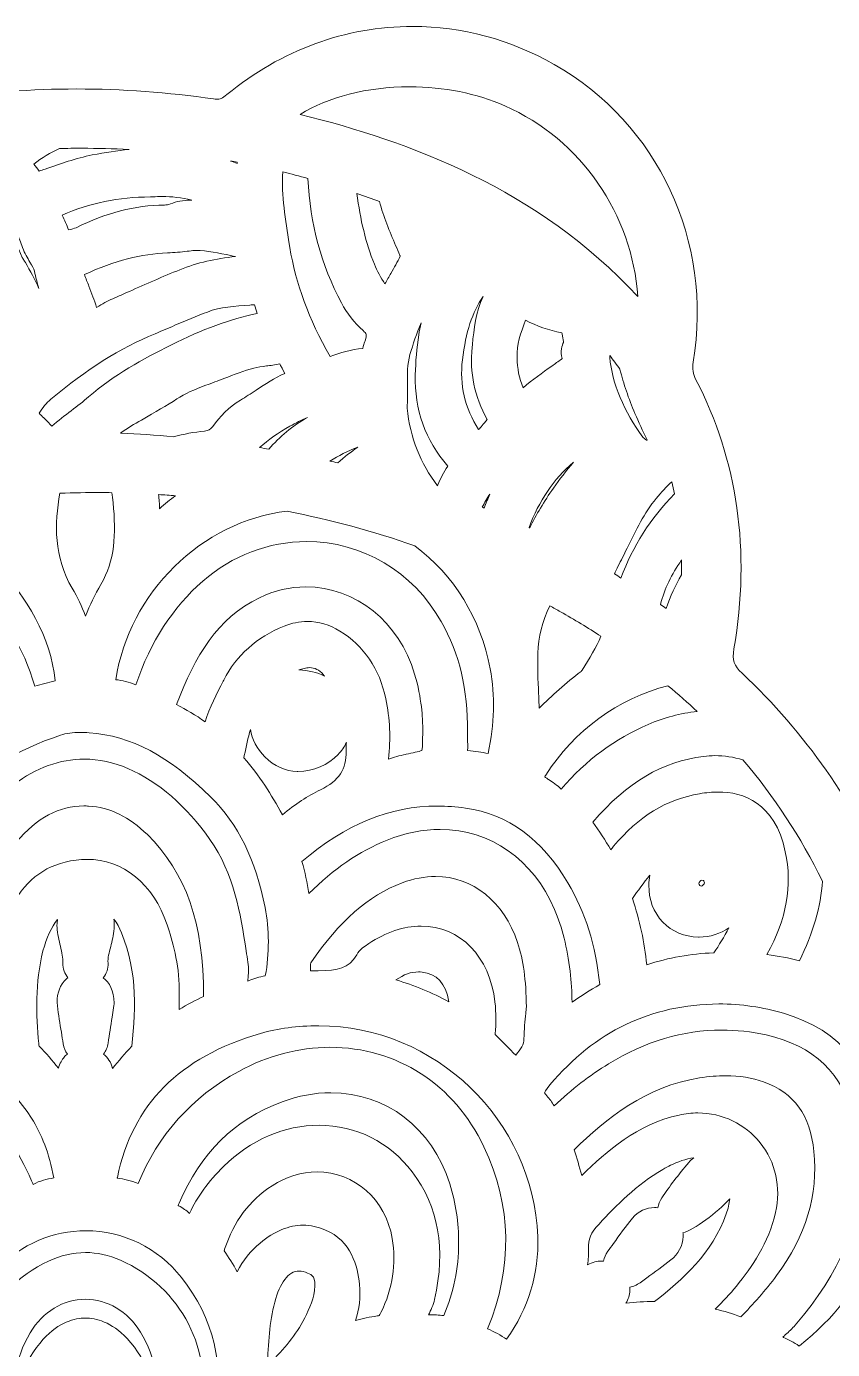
# Model space of a CAD drawing. Extents: x 55 to 1945, y -803 to -197.
# Drawn here: x 750.3 to 870.4, y -396.8 to -199.7 of the extents above; entities that cross this region are included whole.
import ezdxf

# ---------------------------------------------------------------- set-up
doc = ezdxf.new("R2010")
doc.units = 0
doc.header["$MEASUREMENT"] = 0
doc.layers.add('Layer 1', color=7, linetype='Continuous')

# ---------------------------------------------------------------- blocks, each defined once
blk = doc.blocks.new('block 2')
at = {"layer": 'Layer 1', "lineweight": 0}
for points, knots in [([(980.2, -612.68), (978.01, -609.98), (975.82, -607.29), (973.62, -604.6), (968.72, -598.59), (963.66, -592.38), (958.81, -586.19), (951.38, -576.7), (942.23, -563.82), (937.35, -548.26), (936.88, -546.77), (937, -546.29), (938.11, -545.24), (945.05, -538.69), (950.03, -531.23), (952.92, -523.05), (954.92, -517.36), (954.23, -515.91), (948.58, -513.87), (928.52, -506.64), (912.42, -493.97), (900.72, -476.21), (899.19, -473.89), (898.47, -471.72), (898.4, -469.18), (898.25, -464.07), (897.58, -458.73), (896.4, -453.32), (894.46, -444.44), (891.27, -434.42), (882.3, -427.47), (881.82, -427.09), (881.34, -426.74), (880.84, -426.4), (885.52, -422.49), (888.82, -417.27), (890.88, -410.54), (893.45, -402.18), (894.08, -392.92), (892.88, -381.39), (892.88, -381.39), (892.79, -380.54), (892.79, -380.54), (891.75, -370.64), (891.75, -370.64), (898.02, -362.41), (912.49, -343.4), (928.05, -332.67), (947, -328.65), (949, -328.22), (950.32, -327.37), (951.03, -326.06), (952.01, -324.26), (951.42, -322.25), (950.89, -320.89), (946.39, -309.26), (938.54, -301.57), (927.54, -298.03), (926.54, -297.71), (926.54, -297.65), (926.53, -296.78), (926.51, -292.92), (926.78, -289.16), (927.33, -285.61), (929.56, -271.21), (935.07, -257.96), (941.5, -243.37), (941.6, -243.13), (941.79, -242.81), (941.98, -242.48), (942.74, -241.18), (944.76, -237.73), (941.36, -235.19), (940.46, -234.51), (939.51, -234.17), (938.54, -234.17), (936.38, -234.17), (935.04, -235.8), (934.16, -236.89), (933.92, -237.18), (933.7, -237.45), (933.53, -237.61), (911.04, -259.03), (894.13, -285.43), (881.81, -318.32), (880.74, -321.18), (879.69, -324.04), (878.61, -327.02), (873.63, -315.34), (866.33, -304.93), (856.88, -296.02), (855.65, -294.86), (855.39, -294.08), (855.68, -292.39), (858.16, -277.79), (856.25, -264.3), (850, -252.3), (849.56, -251.44), (849.45, -250.71), (849.62, -249.67), (852.55, -231.6), (844.41, -214.21), (828.89, -205.34), (822.41, -201.64), (815.12, -199.69), (807.81, -199.69), (797.77, -199.69), (788.2, -203.19), (780.13, -209.83), (779.41, -210.42), (779.06, -210.53), (778.62, -210.53), (778.48, -210.53), (778.32, -210.51), (778.15, -210.49), (771.35, -209.5), (764.48, -209), (757.73, -209), (751.12, -209), (744.44, -209.48), (737.88, -210.43), (737.6, -210.47), (737.35, -210.49), (737.13, -210.49), (736.54, -210.49), (736.05, -210.36), (735.27, -209.72), (727.41, -203.26), (717.65, -199.71), (707.77, -199.71), (700.37, -199.71), (693.01, -201.69), (686.48, -205.44), (670.95, -214.36), (662.86, -231.82), (665.87, -249.91), (666.02, -250.8), (665.92, -251.42), (665.51, -252.2), (659.13, -264.39), (657.26, -277.72), (659.82, -292.95), (660.04, -294.26), (659.87, -294.75), (658.87, -295.69), (649.22, -304.74), (641.81, -315.28), (636.8, -327.05), (633.94, -319.07), (631.27, -312.04), (628.24, -305.09), (616.62, -278.45), (600.8, -255.52), (581.25, -236.94), (581.09, -236.79), (580.93, -236.62), (580.77, -236.44), (579.95, -235.53), (578.71, -234.17), (576.73, -234.17), (575.84, -234.17), (574.97, -234.46), (574.13, -235.03), (570.78, -237.34), (572.55, -240.68), (573.13, -241.78), (573.24, -241.99), (573.34, -242.19), (573.43, -242.38), (576.28, -248.67), (579.56, -256.14), (582.31, -263.9), (585.68, -273.41), (589.09, -284.74), (588.81, -296.61), (588.79, -297.46), (588.69, -297.65), (588.68, -297.67), (588.68, -297.67), (588.54, -297.81), (588, -297.98), (577.24, -301.41), (569.49, -308.75), (564.95, -319.8), (563.93, -322.29), (563.28, -324.19), (564.19, -325.96), (565.1, -327.71), (567.06, -328.29), (569.53, -328.86), (575.92, -330.33), (582.04, -332.65), (587.72, -335.77), (601.19, -343.16), (612.55, -354.39), (623.49, -371.1), (623.85, -371.66), (623.8, -372.22), (623.58, -373.56), (623.58, -373.56), (623.52, -373.89), (623.52, -373.89), (622.22, -381.95), (621.82, -389.79), (622.33, -397.19), (622.96, -406.5), (625, -417.98), (634.73, -426.42), (628.9, -430.37), (624.67, -436), (621.85, -443.54), (619.02, -451.1), (617.47, -459.67), (616.95, -470.52), (616.86, -472.32), (616.41, -473.77), (615.48, -475.22), (603.68, -493.54), (587.21, -506.58), (566.51, -513.98), (562.16, -515.53), (560.85, -518.28), (562.39, -522.64), (565.45, -531.28), (570.63, -539.02), (577.79, -545.62), (578.63, -546.39), (578.7, -546.68), (578.35, -547.79), (575.44, -557.15), (570.75, -566.38), (563.59, -576.83), (557.77, -585.33), (551.09, -593.44), (544.63, -601.29), (541.67, -604.88), (538.61, -608.6), (535.66, -612.32), (535.54, -612.47), (535.41, -612.62), (535.28, -612.76), (534.49, -613.67), (532.08, -616.41), (534.83, -619.38), (535.99, -620.63), (537.21, -620.89), (538.03, -620.89), (539.54, -620.89), (540.66, -620.06), (541.49, -619.45), (541.64, -619.33), (541.8, -619.22), (541.95, -619.12), (543.82, -617.88), (545.69, -616.65), (547.56, -615.42), (553.71, -611.38), (560.08, -607.2), (566.2, -602.87), (582.76, -591.14), (601.36, -576.52), (615.64, -556.17), (615.74, -576.94), (616.67, -595.29), (618.46, -612.13), (618.77, -614.99), (618.25, -617.27), (616.67, -620.01), (610.06, -631.48), (604.76, -642.12), (600.47, -652.54), (593.95, -668.39), (590.23, -683.37), (589.12, -698.34), (588.81, -702.55), (590.57, -705.07), (594.5, -706.04), (595.16, -706.2), (595.81, -706.39), (596.46, -706.57), (598.33, -707.1), (600.26, -707.65), (602.39, -707.73), (602.56, -707.74), (602.7, -707.75), (602.81, -707.76), (602.81, -707.88), (602.79, -708.04), (602.77, -708.24), (602.01, -714.13), (601.78, -720.27), (602.07, -726.49), (602.98, -745.23), (607.98, -762.81), (613.46, -780.66), (614, -782.4), (614.53, -784.13), (615.07, -785.87), (616.16, -789.4), (617.25, -792.92), (618.32, -796.46), (619.08, -799.02), (620.54, -800.31), (622.65, -800.31), (622.89, -800.31), (623.15, -800.29), (623.4, -800.25), (624.33, -800.11), (627.35, -799.3), (627.08, -794.98), (627.07, -794.76), (627.07, -794.54), (627.07, -794.32), (627.06, -794.11), (627.06, -793.91), (627.05, -793.7), (625.82, -761.99), (626.93, -729.41), (630.36, -696.86), (630.98, -691), (631.71, -685.05), (632.42, -679.28), (632.69, -679.96), (632.96, -680.63), (633.22, -681.3), (634.46, -684.4), (635.73, -687.6), (637.11, -690.71), (649.92, -719.72), (668.32, -739.95), (693.35, -752.56), (709.85, -760.88), (728.61, -765.58), (750.68, -766.94), (751.51, -766.99), (752.19, -767.02), (752.79, -767.02), (756.35, -767.02), (757.46, -765.31), (757.8, -763.21), (758, -764.02), (758.36, -764.85), (759.01, -765.54), (760.45, -767.08), (762.53, -767.08), (763.21, -767.08), (763.57, -767.08), (763.94, -767.06), (764.34, -767.03), (771.51, -766.46), (780, -765.65), (788.57, -763.93), (814.74, -758.68), (835.61, -747.7), (852.36, -730.37), (865.29, -717), (875.34, -700.19), (882.99, -679.08), (884.8, -693.05), (886.21, -707.24), (887.26, -722.18), (888.8, -744.02), (889.17, -767.54), (888.39, -794.08), (888.39, -794.25), (888.38, -794.44), (888.36, -794.62), (888.28, -795.87), (888.02, -799.66), (892.08, -800.24), (892.34, -800.27), (892.59, -800.29), (892.82, -800.29), (896.11, -800.29), (896.91, -797.31), (897.25, -796.03), (897.3, -795.85), (897.35, -795.67), (897.4, -795.49), (899.41, -788.96), (901.41, -782.42), (903.41, -775.88), (909.48, -755.92), (915.7, -732.57), (912.59, -707.84), (915.13, -707.63), (917.54, -706.99), (919.86, -706.37), (919.86, -706.37), (921.02, -706.06), (921.02, -706.06), (925.04, -705.01), (926.82, -702.51), (926.46, -698.41), (925.72, -690.03), (924.43, -682.34), (922.53, -674.89), (917.08, -653.5), (906.86, -634.03), (897.58, -617.8), (896.89, -616.6), (896.59, -615.87), (896.69, -614.91), (898.6, -597.76), (899.6, -578.96), (899.83, -556.08), (904.49, -562.78), (909.84, -569.14), (916.05, -575.39), (933.48, -592.92), (953.58, -606.31), (974.35, -619.6), (975.12, -620.09), (976.28, -620.83), (977.69, -620.83), (977.69, -620.83), (977.69, -620.83), (977.69, -620.83), (978.58, -620.83), (979.88, -620.54), (981, -619.13), (983.22, -616.33), (981.17, -613.85), (980.4, -612.92), (980.4, -612.92), (980.2, -612.68), (980.2, -612.68)], [0, 0, 0, 0, 1, 1, 1, 2, 2, 2, 3, 3, 3, 4, 4, 4, 5, 5, 5, 6, 6, 6, 7, 7, 7, 8, 8, 8, 9, 9, 9, 10, 10, 10, 11, 11, 11, 12, 12, 12, 13, 13, 13, 14, 14, 14, 15, 15, 15, 16, 16, 16, 17, 17, 17, 18, 18, 18, 19, 19, 19, 20, 20, 20, 21, 21, 21, 22, 22, 22, 23, 23, 23, 24, 24, 24, 25, 25, 25, 26, 26, 26, 27, 27, 27, 28, 28, 28, 29, 29, 29, 30, 30, 30, 31, 31, 31, 32, 32, 32, 33, 33, 33, 34, 34, 34, 35, 35, 35, 36, 36, 36, 37, 37, 37, 38, 38, 38, 39, 39, 39, 40, 40, 40, 41, 41, 41, 42, 42, 42, 43, 43, 43, 44, 44, 44, 45, 45, 45, 46, 46, 46, 47, 47, 47, 48, 48, 48, 49, 49, 49, 50, 50, 50, 51, 51, 51, 52, 52, 52, 53, 53, 53, 54, 54, 54, 55, 55, 55, 56, 56, 56, 57, 57, 57, 58, 58, 58, 59, 59, 59, 60, 60, 60, 61, 61, 61, 62, 62, 62, 63, 63, 63, 64, 64, 64, 65, 65, 65, 66, 66, 66, 67, 67, 67, 68, 68, 68, 69, 69, 69, 70, 70, 70, 71, 71, 71, 72, 72, 72, 73, 73, 73, 74, 74, 74, 75, 75, 75, 76, 76, 76, 77, 77, 77, 78, 78, 78, 79, 79, 79, 80, 80, 80, 81, 81, 81, 82, 82, 82, 83, 83, 83, 84, 84, 84, 85, 85, 85, 86, 86, 86, 87, 87, 87, 88, 88, 88, 89, 89, 89, 90, 90, 90, 91, 91, 91, 92, 92, 92, 93, 93, 93, 94, 94, 94, 95, 95, 95, 96, 96, 96, 97, 97, 97, 98, 98, 98, 99, 99, 99, 100, 100, 100, 101, 101, 101, 102, 102, 102, 103, 103, 103, 104, 104, 104, 105, 105, 105, 106, 106, 106, 107, 107, 107, 108, 108, 108, 109, 109, 109, 110, 110, 110, 111, 111, 111, 112, 112, 112, 113, 113, 113, 114, 114, 114, 115, 115, 115, 116, 116, 116, 117, 117, 117, 118, 118, 118, 119, 119, 119, 120, 120, 120, 121, 121, 121, 122, 122, 122, 123, 123, 123, 124, 124, 124, 125, 125, 125, 126, 126, 126, 127, 127, 127, 128, 128, 128, 129, 129, 129, 130, 130, 130, 131, 131, 131, 132, 132, 132, 133, 133, 133, 134, 134, 134, 135, 135, 135, 136, 136, 136, 137, 137, 137, 138, 138, 138, 139, 139, 139, 140, 140, 140, 141, 141, 141, 142, 142, 142, 142]), ([(807.35, -208.68), (812.46, -208.68), (817.36, -209.66), (821.52, -211.5), (832.94, -216.54), (840.53, -227.72), (841.35, -239.9), (826.39, -223.81), (807.32, -216.83), (791.06, -212.8), (795.13, -210.21), (800.98, -208.68), (807.35, -208.68)], [0, 0, 0, 0, 1, 1, 1, 2, 2, 2, 3, 3, 3, 4, 4, 4, 4]), ([(755.2, -217.87), (756.3, -217.84), (757.41, -217.83), (758.5, -217.83), (760.85, -217.83), (763.2, -217.89), (765.54, -218.02), (763.79, -218.18), (761.97, -218.44), (760.07, -218.83), (757.61, -219.32), (755.29, -220.13), (753.04, -220.92), (752.73, -221.03), (752.43, -221.14), (752.13, -221.24), (751.9, -220.86), (751.64, -220.51), (751.38, -220.2), (752.55, -219.25), (753.81, -218.48), (755.2, -217.87)], [0, 0, 0, 0, 1, 1, 1, 2, 2, 2, 3, 3, 3, 4, 4, 4, 5, 5, 5, 6, 6, 6, 7, 7, 7, 7]), ([(739.99, -219.06), (740.16, -219.21), (740.33, -219.37), (740.5, -219.53), (745.16, -223.86), (748.08, -228.02), (749.68, -232.63), (749.97, -233.47), (750.4, -234.17), (750.78, -234.8), (751.08, -235.3), (751.39, -235.81), (751.45, -236.13), (751.61, -237.03), (751.85, -237.88), (752.11, -238.7), (751.5, -237.38), (750.83, -236.1), (750.09, -234.84), (750.02, -234.73), (749.95, -234.61), (749.88, -234.5), (749.79, -234.35), (749.68, -234.18), (749.64, -234.1), (746.92, -227.7), (742.42, -223.17), (737.59, -219.39), (738.38, -219.28), (739.18, -219.17), (739.99, -219.06)], [0, 0, 0, 0, 1, 1, 1, 2, 2, 2, 3, 3, 3, 4, 4, 4, 5, 5, 5, 6, 6, 6, 7, 7, 7, 8, 8, 8, 9, 9, 9, 10, 10, 10, 10]), ([(781.66, -219.91), (781.66, -219.97), (781.66, -220.04), (781.65, -220.1), (781.33, -219.97), (781, -219.85), (780.66, -219.73), (781, -219.79), (781.33, -219.85), (781.66, -219.91)], [0, 0, 0, 0, 1, 1, 1, 2, 2, 2, 3, 3, 3, 3]), ([(788.44, -221.35), (789.69, -221.65), (790.95, -221.98), (792.2, -222.32), (792.54, -229.13), (794.18, -235.22), (797.19, -240.87), (798.03, -242.44), (799.11, -243.83), (800.41, -244.99), (800.94, -245.46), (801.03, -245.55), (800.72, -246.5), (800.72, -246.5), (800.67, -246.63), (800.67, -246.63), (800.58, -246.88), (800.45, -247.24), (800.4, -247.67), (798.64, -247.77), (797.01, -248.29), (795.5, -248.86), (792.32, -243.26), (790.36, -237.95), (789.5, -232.61), (789.5, -232.61), (789.41, -232.09), (789.41, -232.09), (788.83, -228.52), (788.24, -224.84), (788.44, -221.35)], [0, 0, 0, 0, 1, 1, 1, 2, 2, 2, 3, 3, 3, 4, 4, 4, 5, 5, 5, 6, 6, 6, 7, 7, 7, 8, 8, 8, 9, 9, 9, 10, 10, 10, 10]), ([(802.1, -235.09), (800.83, -231.93), (799.98, -228.46), (799.5, -224.56), (800.63, -224.94), (801.75, -225.34), (802.86, -225.75), (803.46, -228.06), (804.38, -230.2), (805.27, -232.29), (805.48, -232.79), (805.7, -233.29), (805.91, -233.8), (805.93, -233.84), (805.94, -233.88), (805.95, -233.91), (805.53, -234.76), (805.06, -235.58), (804.56, -236.46), (804.27, -236.97), (803.97, -237.48), (803.68, -238.01), (803.07, -237.1), (802.51, -236.12), (802.1, -235.09)], [0, 0, 0, 0, 1, 1, 1, 2, 2, 2, 3, 3, 3, 4, 4, 4, 5, 5, 5, 6, 6, 6, 7, 7, 7, 8, 8, 8, 8]), ([(768.91, -225.08), (768.98, -225.08), (769.05, -225.08), (769.12, -225.07), (769.57, -225.03), (770.03, -225.01), (770.49, -225.01), (771.89, -225.01), (773.34, -225.19), (774.91, -225.57), (774.82, -225.57), (774.74, -225.57), (774.66, -225.57), (773.6, -225.57), (772.63, -225.75), (771.7, -226.12), (771.43, -226.22), (771.11, -226.29), (770.83, -226.29), (766.43, -226.33), (762.12, -227.44), (757.67, -229.66), (757.38, -229.8), (756.99, -229.89), (756.54, -229.97), (756.25, -229.28), (755.93, -228.55), (755.58, -227.8), (759.68, -225.97), (763.99, -225.08), (768.73, -225.08), (768.73, -225.08), (768.9, -225.08), (768.91, -225.08)], [0, 0, 0, 0, 1, 1, 1, 2, 2, 2, 3, 3, 3, 4, 4, 4, 5, 5, 5, 6, 6, 6, 7, 7, 7, 8, 8, 8, 9, 9, 9, 10, 10, 10, 11, 11, 11, 11]), ([(775.49, -233.05), (777.18, -233.05), (778.9, -233.42), (780.71, -233.82), (780.94, -233.87), (781.16, -233.92), (781.39, -233.97), (778.49, -234.23), (775.72, -234.89), (773.12, -235.92), (770.58, -236.94), (768.05, -238.06), (765.6, -239.15), (764.78, -239.51), (763.96, -239.88), (763.14, -240.24), (762.34, -240.59), (761.54, -241.02), (760.71, -241.54), (760.38, -240.44), (759.97, -239.41), (759.57, -238.39), (759.33, -237.79), (759.1, -237.21), (758.89, -236.64), (763.43, -234.56), (767.39, -233.54), (771.28, -233.42), (772.29, -233.38), (773.27, -233.27), (774.22, -233.17), (774.59, -233.13), (774.97, -233.08), (775.35, -233.05), (775.35, -233.05), (775.49, -233.05), (775.49, -233.05)], [0, 0, 0, 0, 1, 1, 1, 2, 2, 2, 3, 3, 3, 4, 4, 4, 5, 5, 5, 6, 6, 6, 7, 7, 7, 8, 8, 8, 9, 9, 9, 10, 10, 10, 11, 11, 11, 12, 12, 12, 12]), ([(818.92, -258.25), (818.64, -258.56), (818.38, -258.86), (818.14, -259.14), (817.96, -259.36), (817.79, -259.55), (817.63, -259.74), (815.56, -256.48), (814.78, -253.08), (815.22, -249.36), (815.73, -245.15), (816.67, -242.25), (818.32, -239.92), (817.19, -242.27), (816.94, -244.73), (816.7, -247.12), (816.7, -247.12), (816.66, -247.48), (816.66, -247.48), (816.27, -251.26), (817, -254.78), (818.92, -258.25)], [0, 0, 0, 0, 1, 1, 1, 2, 2, 2, 3, 3, 3, 4, 4, 4, 5, 5, 5, 6, 6, 6, 7, 7, 7, 7]), ([(784.22, -241.14), (784.36, -241.56), (784.49, -242), (784.62, -242.44), (780.62, -243.28), (776.49, -244.79), (771.78, -247.14), (767.63, -249.21), (763.28, -251.58), (759.52, -254.85), (758.71, -255.56), (757.84, -256.22), (756.92, -256.92), (755.97, -257.65), (754.99, -258.4), (754.04, -259.23), (753.64, -258.79), (753.23, -258.39), (752.83, -257.99), (752.6, -257.76), (752.37, -257.54), (752.15, -257.31), (752.64, -256.48), (753.23, -255.77), (753.9, -255.21), (759.18, -250.77), (764.26, -247.58), (769.43, -245.45), (770.42, -245.05), (771.41, -244.63), (772.39, -244.2), (773.97, -243.53), (775.6, -242.83), (777.21, -242.22), (779.16, -241.48), (781.29, -241.34), (783.55, -241.18), (783.77, -241.17), (784, -241.15), (784.22, -241.14)], [0, 0, 0, 0, 1, 1, 1, 2, 2, 2, 3, 3, 3, 4, 4, 4, 5, 5, 5, 6, 6, 6, 7, 7, 7, 8, 8, 8, 9, 9, 9, 10, 10, 10, 11, 11, 11, 12, 12, 12, 13, 13, 13, 13]), ([(807.03, -253.22), (807.01, -251.54), (806.99, -249.96), (807.4, -248.54), (807.85, -247), (808.4, -245.45), (809.06, -243.85), (808.93, -244.43), (808.81, -245.02), (808.72, -245.62), (808.42, -247.62), (808.24, -249.57), (808.19, -251.57), (808.06, -256.77), (809.69, -261.34), (813.04, -265.18), (812.39, -266.1), (811.96, -267.08), (811.57, -267.96), (811.55, -268.01), (811.53, -268.06), (811.5, -268.11), (808.98, -264.8), (807.45, -260.92), (806.97, -256.54), (807.06, -255.39), (807.04, -254.29), (807.03, -253.22)], [0, 0, 0, 0, 1, 1, 1, 2, 2, 2, 3, 3, 3, 4, 4, 4, 5, 5, 5, 6, 6, 6, 7, 7, 7, 8, 8, 8, 9, 9, 9, 9]), ([(830.27, -246.75), (830.1, -247.17), (829.75, -248.09), (830.09, -249.16), (830.06, -249.19), (830.02, -249.22), (829.97, -249.25), (829.49, -249.59), (829.02, -249.93), (828.54, -250.27), (827.12, -251.27), (825.67, -252.3), (824.26, -253.52), (823.66, -252.05), (823.38, -250.61), (823.39, -249.05), (823.39, -249.01), (823.39, -248.97), (823.39, -248.92), (823.3, -247.14), (823.88, -245.34), (824.63, -243.45), (826.28, -244.31), (828.06, -244.93), (830.03, -245.33), (830.07, -245.5), (830.1, -245.66), (830.14, -245.82), (830.2, -246.12), (830.32, -246.62), (830.27, -246.75)], [0, 0, 0, 0, 1, 1, 1, 2, 2, 2, 3, 3, 3, 4, 4, 4, 5, 5, 5, 6, 6, 6, 7, 7, 7, 8, 8, 8, 9, 9, 9, 10, 10, 10, 10]), ([(788, -249.94), (788.08, -250.09), (788.58, -251.04), (788.75, -251.36), (787.21, -252.06), (785.84, -252.97), (784.5, -253.85), (783.69, -254.38), (782.92, -254.88), (782.14, -255.33), (780.38, -256.34), (779.07, -257.88), (778.02, -259.25), (777.66, -259.72), (777.35, -259.9), (776.78, -259.95), (775.26, -260.11), (773.69, -260.39), (772.13, -260.79), (769.52, -260.56), (766.9, -260.38), (764.29, -260.26), (765.32, -259.53), (766.34, -258.88), (767.38, -258.31), (769.49, -257.13), (771.17, -256.14), (772.67, -255.17), (773.89, -254.38), (775.26, -253.74), (776.97, -253.14), (777.88, -252.82), (778.78, -252.47), (779.67, -252.13), (781.21, -251.53), (782.66, -250.96), (784.16, -250.57), (784.72, -250.42), (785.34, -250.34), (786, -250.26), (786.62, -250.18), (787.3, -250.09), (788, -249.94)], [0, 0, 0, 0, 1, 1, 1, 2, 2, 2, 3, 3, 3, 4, 4, 4, 5, 5, 5, 6, 6, 6, 7, 7, 7, 8, 8, 8, 9, 9, 9, 10, 10, 10, 11, 11, 11, 12, 12, 12, 13, 13, 13, 14, 14, 14, 14]), ([(842.67, -261.32), (842.44, -261.14), (842.2, -260.96), (842.11, -260.84), (839.33, -257.18), (837.49, -252.74), (837.18, -249), (837.18, -248.89), (837.17, -248.79), (837.16, -248.68), (837.69, -249.36), (838.2, -250.05), (838.69, -250.75), (839.22, -252.9), (839.97, -255.12), (840.93, -257.34), (841.47, -258.6), (842.06, -259.88), (842.73, -261.27), (842.71, -261.29), (842.69, -261.3), (842.67, -261.32)], [0, 0, 0, 0, 1, 1, 1, 2, 2, 2, 3, 3, 3, 4, 4, 4, 5, 5, 5, 6, 6, 6, 7, 7, 7, 7]), ([(784.97, -262.42), (786.3, -261.24), (787.82, -260.17), (789.52, -259.23), (790.37, -258.76), (791.24, -258.31), (792.11, -257.91), (789.88, -259.22), (787.98, -260.79), (786.37, -262.65), (785.9, -262.57), (785.44, -262.49), (784.97, -262.42)], [0, 0, 0, 0, 1, 1, 1, 2, 2, 2, 3, 3, 3, 4, 4, 4, 4]), ([(795.47, -264.43), (796.74, -263.64), (798.12, -262.95), (799.64, -262.34), (798.59, -263.07), (797.61, -263.81), (796.67, -264.69), (796.27, -264.6), (795.87, -264.51), (795.47, -264.43)], [0, 0, 0, 0, 1, 1, 1, 2, 2, 2, 3, 3, 3, 3]), ([(828.78, -268.45), (827.38, -270.44), (826.22, -272.39), (825.25, -274.39), (825.22, -274.37), (825.18, -274.35), (825.14, -274.33), (826.61, -270.38), (828.79, -267.16), (831.75, -264.58), (830.69, -265.86), (829.7, -267.14), (828.78, -268.45)], [0, 0, 0, 0, 1, 1, 1, 2, 2, 2, 3, 3, 3, 4, 4, 4, 4]), ([(846.4, -267.5), (846.55, -268.09), (846.68, -268.69), (846.81, -269.29), (843.27, -272.93), (840.6, -277.14), (838.84, -281.84), (838.52, -281.64), (838.2, -281.44), (837.87, -281.24), (838.03, -280.85), (838.2, -280.48), (838.39, -280.12), (838.86, -279.23), (839.3, -278.32), (839.75, -277.41), (841.07, -274.7), (842.32, -272.15), (844.11, -269.98), (844.85, -269.08), (845.61, -268.25), (846.4, -267.5)], [0, 0, 0, 0, 1, 1, 1, 2, 2, 2, 3, 3, 3, 4, 4, 4, 5, 5, 5, 6, 6, 6, 7, 7, 7, 7]), ([(755.24, -269.2), (757.27, -269.14), (759.32, -269.12), (761.38, -269.11), (761.91, -269.12), (762.45, -269.12), (762.98, -269.13), (763.06, -269.58), (763.12, -270.07), (763.17, -270.62), (763.6, -275.35), (763.46, -279.23), (761.35, -282.79), (760.45, -284.31), (759.71, -285.9), (759.07, -287.51), (758.51, -286.08), (757.86, -284.7), (757.08, -283.37), (754.3, -278.67), (754.42, -273.82), (755.24, -269.2)], [0, 0, 0, 0, 1, 1, 1, 2, 2, 2, 3, 3, 3, 4, 4, 4, 5, 5, 5, 6, 6, 6, 7, 7, 7, 7]), ([(769.95, -269.41), (770.79, -269.46), (771.63, -269.52), (772.46, -269.59), (771.67, -270.17), (770.89, -270.8), (770.09, -271.52), (770.07, -270.81), (770.03, -270.11), (769.95, -269.41)], [0, 0, 0, 0, 1, 1, 1, 2, 2, 2, 3, 3, 3, 3]), ([(819.32, -269.33), (819.02, -270.01), (818.73, -270.7), (818.46, -271.42), (818.36, -271.37), (818.26, -271.33), (818.16, -271.29), (818.52, -270.63), (818.91, -269.98), (819.32, -269.33)], [0, 0, 0, 0, 1, 1, 1, 2, 2, 2, 3, 3, 3, 3]), ([(712.37, -275.49), (717.41, -273.98), (722.5, -272.77), (727.93, -271.81), (741.12, -272.79), (753.06, -284.23), (754.56, -297.14), (753.47, -297.39), (752.47, -297.66), (751.51, -297.96), (749.83, -292.2), (746.78, -287.2), (742.43, -283.07), (737.92, -278.78), (732.08, -276.42), (725.99, -276.42), (719.43, -276.42), (713.25, -279.25), (709.05, -284.19), (704.74, -289.24), (702.43, -295.28), (702.34, -301.66), (702.33, -302.35), (702.28, -303.06), (702.22, -303.81), (702.12, -304.99), (702.02, -306.2), (702.1, -307.5), (701.35, -307.57), (700.55, -307.69), (699.65, -307.85), (699.47, -307.88), (699.28, -307.91), (699.1, -307.94), (699.07, -307.78), (699.03, -307.62), (698.99, -307.46), (696.15, -294.66), (701.53, -281.85), (712.37, -275.49)], [0, 0, 0, 0, 1, 1, 1, 2, 2, 2, 3, 3, 3, 4, 4, 4, 5, 5, 5, 6, 6, 6, 7, 7, 7, 8, 8, 8, 9, 9, 9, 10, 10, 10, 11, 11, 11, 12, 12, 12, 13, 13, 13, 13]), ([(789.1, -271.89), (795.59, -273.17), (801.98, -274.9), (808.11, -277.04), (813.97, -281.39), (817.96, -287.88), (819.36, -295.37), (820.12, -299.42), (820.01, -303.55), (819.03, -307.98), (818.12, -307.78), (817.13, -307.64), (815.99, -307.55), (816.02, -306.92), (816, -306.32), (815.98, -305.74), (815.97, -305.41), (815.96, -305.08), (815.96, -304.79), (816.06, -298.5), (814.78, -293.12), (812.06, -288.33), (807.82, -280.87), (800.31, -276.41), (791.97, -276.41), (786.38, -276.41), (780.9, -278.51), (776.54, -282.3), (772.05, -286.22), (768.78, -291.27), (766.56, -297.74), (765.5, -297.32), (764.52, -297.07), (763.58, -296.99), (765.48, -284.08), (776.41, -273.35), (789.1, -271.89)], [0, 0, 0, 0, 1, 1, 1, 2, 2, 2, 3, 3, 3, 4, 4, 4, 5, 5, 5, 6, 6, 6, 7, 7, 7, 8, 8, 8, 9, 9, 9, 10, 10, 10, 11, 11, 11, 12, 12, 12, 12]), ([(847.86, -281.36), (846.96, -282.89), (846.21, -284.56), (845.59, -286.39), (845.3, -286.19), (845.01, -285.98), (844.73, -285.78), (845.31, -283.4), (846.41, -281.32), (847.86, -279.15), (847.87, -279.88), (847.87, -280.62), (847.86, -281.36)], [0, 0, 0, 0, 1, 1, 1, 2, 2, 2, 3, 3, 3, 4, 4, 4, 4]), ([(803.8, -299.82), (802.86, -295.34), (800.55, -291.95), (796.95, -289.74), (795.43, -288.8), (793.8, -288.32), (792.1, -288.32), (790.94, -288.32), (789.77, -288.55), (788.65, -289.01), (784.56, -290.67), (781.53, -293.37), (779.65, -297.04), (779.65, -297.04), (779.57, -297.19), (779.57, -297.19), (778.59, -299.11), (777.57, -301.09), (776.88, -303.26), (775.49, -302.26), (774.02, -301.44), (772.63, -300.68), (775.41, -293.37), (778.65, -287.86), (784.97, -284.78), (787.18, -283.7), (789.51, -283.16), (791.89, -283.16), (799.28, -283.16), (805.8, -288.37), (808.1, -296.14), (809.16, -299.73), (809.3, -302.87), (809.3, -304.04), (809.3, -305.48), (809.3, -306.97), (809.17, -307.53), (808.76, -307.7), (807.76, -307.9), (806.86, -308.09), (806.86, -308.09), (806.75, -308.11), (806.75, -308.11), (805.86, -308.29), (805, -308.54), (804.19, -308.81), (804.55, -305.78), (804.42, -302.76), (803.8, -299.82)], [0, 0, 0, 0, 1, 1, 1, 2, 2, 2, 3, 3, 3, 4, 4, 4, 5, 5, 5, 6, 6, 6, 7, 7, 7, 8, 8, 8, 9, 9, 9, 10, 10, 10, 11, 11, 11, 12, 12, 12, 13, 13, 13, 14, 14, 14, 15, 15, 15, 16, 16, 16, 16]), ([(835.86, -290.52), (835.14, -292.16), (834.21, -293.81), (833.04, -295.55), (832.99, -295.62), (832.94, -295.69), (832.89, -295.76), (830.61, -297.46), (828.53, -299.34), (826.65, -301.24), (826.63, -300.52), (826.6, -299.81), (826.57, -299.1), (826.47, -296.99), (826.39, -295), (826.46, -293.01), (826.54, -290.67), (827.13, -288.31), (828.22, -285.97), (828.78, -286.27), (829.31, -286.57), (829.84, -286.87), (831.9, -288.03), (833.91, -289.26), (835.86, -290.52)], [0, 0, 0, 0, 1, 1, 1, 2, 2, 2, 3, 3, 3, 4, 4, 4, 5, 5, 5, 6, 6, 6, 7, 7, 7, 8, 8, 8, 8]), ([(794.67, -296.46), (793.56, -295.89), (792.27, -295.57), (790.86, -295.54), (791.11, -295.45), (791.36, -295.37), (791.62, -295.3), (791.9, -295.23), (792.17, -295.19), (792.43, -295.19), (793.21, -295.19), (793.9, -295.53), (794.49, -296.22), (794.55, -296.3), (794.61, -296.38), (794.67, -296.46)], [0, 0, 0, 0, 1, 1, 1, 2, 2, 2, 3, 3, 3, 4, 4, 4, 5, 5, 5, 5]), ([(850.19, -301.73), (847.72, -301.98), (845.27, -302.62), (842.91, -303.64), (837.99, -305.74), (833.64, -308.98), (829.94, -313.27), (829.32, -312.7), (828.65, -312.24), (828.04, -311.83), (828.04, -311.83), (827.57, -311.51), (827.48, -311.45), (827.53, -311.37), (827.59, -311.28), (827.64, -311.2), (831.85, -304.57), (838.44, -299.76), (845.85, -297.88), (847.34, -299.12), (848.79, -300.41), (850.19, -301.73)], [0, 0, 0, 0, 1, 1, 1, 2, 2, 2, 3, 3, 3, 4, 4, 4, 5, 5, 5, 6, 6, 6, 7, 7, 7, 7]), ([(755.34, -305.25), (756.18, -304.97), (757.15, -304.84), (758.29, -304.84), (758.7, -304.84), (759.12, -304.85), (759.58, -304.89), (765.88, -305.35), (771.47, -308.3), (777.72, -314.47), (781.83, -318.52), (784.4, -323.76), (785.81, -330.93), (786.45, -334.2), (786.47, -337.72), (785.85, -341.11), (784.96, -341.22), (784.15, -341.53), (783.43, -341.8), (783.37, -341.82), (783.31, -341.85), (783.24, -341.87), (783.25, -341.79), (783.26, -341.72), (783.26, -341.65), (783.33, -340.86), (783.4, -339.96), (783.25, -339.07), (783.16, -338.51), (783.08, -337.94), (782.99, -337.38), (782.11, -331.74), (781.21, -325.91), (777.59, -320.78), (774.07, -315.76), (769.95, -312.2), (765.35, -310.21), (763.23, -309.29), (761.05, -308.82), (758.87, -308.82), (755.24, -308.82), (751.71, -310.09), (748.39, -312.6), (741.07, -318.14), (736.7, -325.51), (735.43, -334.5), (735.09, -336.91), (734.93, -339.33), (734.79, -341.69), (734.32, -341.55), (733.75, -341.4), (733.1, -341.39), (732.57, -341.38), (732.33, -341.28), (732.29, -341.25), (732.29, -341.25), (732.09, -340.98), (732.13, -339.94), (732.16, -338.99), (732.07, -338.07), (731.98, -337.1), (731.94, -336.7), (731.9, -336.28), (731.87, -335.82), (732.42, -327.32), (735.03, -320.53), (739.85, -315.06), (743.82, -310.55), (748.74, -307.44), (755.34, -305.25)], [0, 0, 0, 0, 1, 1, 1, 2, 2, 2, 3, 3, 3, 4, 4, 4, 5, 5, 5, 6, 6, 6, 7, 7, 7, 8, 8, 8, 9, 9, 9, 10, 10, 10, 11, 11, 11, 12, 12, 12, 13, 13, 13, 14, 14, 14, 15, 15, 15, 16, 16, 16, 17, 17, 17, 18, 18, 18, 19, 19, 19, 20, 20, 20, 21, 21, 21, 22, 22, 22, 23, 23, 23, 23]), ([(782.72, -308.26), (783, -306.93), (783.28, -305.63), (783.62, -304.38), (783.87, -305.86), (784.62, -307.3), (785.78, -308.47), (787.15, -309.86), (788.91, -310.65), (790.6, -310.65), (790.62, -310.65), (790.68, -310.65), (790.7, -310.65), (793.06, -310.61), (795.19, -309.71), (796.69, -308.13), (797.2, -307.59), (797.62, -306.99), (797.94, -306.34), (797.91, -306.75), (797.87, -307.17), (797.88, -307.61), (797.94, -310.34), (796.84, -312.01), (794.07, -313.38), (792.17, -314.31), (790.3, -315.54), (788.4, -317.09), (786.73, -314.11), (784.97, -311.23), (782.65, -308.62), (782.65, -308.62), (782.72, -308.26), (782.72, -308.26)], [0, 0, 0, 0, 1, 1, 1, 2, 2, 2, 3, 3, 3, 4, 4, 4, 5, 5, 5, 6, 6, 6, 7, 7, 7, 8, 8, 8, 9, 9, 9, 10, 10, 10, 11, 11, 11, 11]), ([(852.84, -308.3), (854.24, -308.3), (855.64, -308.51), (857.02, -308.92), (861.67, -314.4), (865.65, -320.47), (868.86, -326.98), (868.6, -330.82), (867.48, -334.73), (865.43, -338.88), (863.86, -338.44), (862.24, -338.12), (860.59, -337.92), (863.54, -332.6), (864.41, -327.68), (863.33, -322.61), (861.76, -315.26), (857.03, -313.72), (853.34, -313.72), (852.47, -313.72), (851.54, -313.8), (850.56, -313.97), (845.61, -314.8), (841.43, -317.36), (837.75, -321.8), (837.61, -321.98), (837.46, -322.15), (837.32, -322.33), (836.51, -320.91), (835.64, -319.52), (834.64, -318.19), (839.78, -312.27), (845.05, -309.15), (851.15, -308.41), (851.71, -308.34), (852.28, -308.3), (852.84, -308.3)], [0, 0, 0, 0, 1, 1, 1, 2, 2, 2, 3, 3, 3, 4, 4, 4, 5, 5, 5, 6, 6, 6, 7, 7, 7, 8, 8, 8, 9, 9, 9, 10, 10, 10, 11, 11, 11, 12, 12, 12, 12]), ([(773.01, -346.11), (773.01, -345.07), (773.01, -344.08), (773.01, -343.09), (773.02, -339.31), (771.99, -335.8), (771.21, -333.48), (769.16, -327.39), (764.68, -323.75), (759.24, -323.75), (758.19, -323.75), (757.11, -323.89), (756.02, -324.16), (752.15, -325.1), (749.27, -327.74), (747.48, -331.99), (745.4, -336.89), (745, -341.92), (745, -346.04), (743.85, -345.34), (742.7, -344.71), (741.49, -344.16), (741.48, -334.26), (743.78, -326.96), (748.72, -321.18), (751.83, -317.55), (755.13, -315.79), (758.82, -315.79), (759.05, -315.79), (759.28, -315.8), (759.51, -315.81), (762.66, -315.99), (765.6, -317.42), (768.27, -320.06), (774.06, -325.78), (776.65, -333.21), (776.65, -344.15), (775.43, -344.73), (774.22, -345.38), (773.01, -346.11)], [0, 0, 0, 0, 1, 1, 1, 2, 2, 2, 3, 3, 3, 4, 4, 4, 5, 5, 5, 6, 6, 6, 7, 7, 7, 8, 8, 8, 9, 9, 9, 10, 10, 10, 11, 11, 11, 12, 12, 12, 13, 13, 13, 13]), ([(830.94, -327.26), (833.52, -331.58), (835.07, -336.54), (835.68, -342.41), (834.25, -343.22), (832.87, -344.1), (831.55, -345.01), (831.53, -343.51), (831.44, -341.97), (831.26, -340.4), (830.85, -336.89), (830.09, -333.89), (828.95, -331.21), (825.75, -323.75), (819.38, -319.29), (811.92, -319.29), (809.31, -319.29), (806.65, -319.82), (804.02, -320.88), (799.84, -322.57), (795.98, -325.19), (792.33, -328.85), (792.11, -327.22), (791.76, -325.62), (791.3, -324.06), (797.8, -318.51), (804.43, -315.81), (811.52, -315.81), (812.88, -315.81), (814.28, -315.91), (815.67, -316.11), (822.02, -317.03), (827.02, -320.67), (830.94, -327.26)], [0, 0, 0, 0, 1, 1, 1, 2, 2, 2, 3, 3, 3, 4, 4, 4, 5, 5, 5, 6, 6, 6, 7, 7, 7, 8, 8, 8, 9, 9, 9, 10, 10, 10, 11, 11, 11, 11]), ([(820.06, -344.99), (819.31, -338.23), (814.88, -333.69), (809.05, -333.69), (806.48, -333.69), (803.79, -334.59), (801.27, -336.3), (801.27, -336.3), (801.09, -336.41), (801.09, -336.41), (800.63, -336.71), (799.94, -337.16), (799.47, -337.96), (798.29, -339.98), (796.68, -340.34), (793.73, -340.34), (793.38, -340.34), (793.04, -340.33), (792.69, -340.33), (792.66, -340.33), (792.62, -340.33), (792.59, -340.33), (792.58, -339.84), (792.58, -339.32), (792.64, -339.16), (796.92, -332.88), (801.12, -329.2), (806.26, -327.24), (807.92, -326.61), (809.59, -326.29), (811.22, -326.29), (816.75, -326.29), (821.42, -330.06), (823.43, -336.12), (824.31, -338.79), (824.7, -341.66), (824.75, -345.72), (824.73, -346.02), (824.69, -346.36), (824.65, -346.71), (824.54, -347.78), (824.41, -349.11), (824.39, -350.47), (824.38, -351.31), (823.95, -351.97), (823.16, -352.92), (822.2, -351.93), (821.16, -350.88), (820.09, -349.85), (820.1, -349.8), (820.1, -349.76), (820.11, -349.71), (820.26, -348.22), (820.25, -346.68), (820.06, -344.99)], [0, 0, 0, 0, 1, 1, 1, 2, 2, 2, 3, 3, 3, 4, 4, 4, 5, 5, 5, 6, 6, 6, 7, 7, 7, 8, 8, 8, 9, 9, 9, 10, 10, 10, 11, 11, 11, 12, 12, 12, 13, 13, 13, 14, 14, 14, 15, 15, 15, 16, 16, 16, 17, 17, 17, 18, 18, 18, 18]), ([(845.09, -333.1), (846.44, -334.5), (848.32, -335.29), (850.38, -335.32), (850.39, -335.32), (850.48, -335.32), (850.48, -335.32), (852.15, -335.32), (853.68, -334.81), (854.93, -333.95), (854.23, -335.28), (853.44, -336.54), (852.69, -337.68), (852.67, -337.68), (852.65, -337.68), (852.63, -337.68), (849.27, -337.79), (845.93, -338.38), (842.68, -339.45), (842.36, -336.14), (841.64, -332.83), (840.55, -329.59), (841.36, -328.41), (842.22, -327.24), (843.16, -326.12), (843.07, -326.59), (843.01, -327.07), (843, -327.57), (842.96, -329.7), (843.7, -331.67), (845.09, -333.1)], [0, 0, 0, 0, 1, 1, 1, 2, 2, 2, 3, 3, 3, 4, 4, 4, 5, 5, 5, 6, 6, 6, 7, 7, 7, 8, 8, 8, 9, 9, 9, 10, 10, 10, 10]), ([(851.27, -327.24), (851.26, -327.41), (850.96, -327.72), (850.79, -327.74), (850.68, -327.74), (850.46, -327.55), (850.45, -327.39), (850.45, -327.27), (850.51, -327.12), (850.62, -327.01), (850.71, -326.92), (850.81, -326.87), (850.88, -326.87), (850.88, -326.87), (850.89, -326.87), (850.89, -326.87), (851.06, -326.88), (851.16, -326.9), (851.17, -326.9), (851.18, -326.9), (851.18, -326.9), (851.18, -326.9), (851.18, -326.9), (851.24, -327), (851.27, -327.24)], [0, 0, 0, 0, 1, 1, 1, 2, 2, 2, 3, 3, 3, 4, 4, 4, 5, 5, 5, 6, 6, 6, 7, 7, 7, 8, 8, 8, 8]), ([(752.72, -337.38), (753.25, -335.38), (753.94, -333.89), (754.89, -332.69), (754.85, -332.96), (754.81, -333.25), (754.8, -333.56), (754.8, -333.65), (754.8, -333.74), (754.81, -333.83), (754.89, -334.88), (755.11, -335.85), (755.31, -336.7), (755.53, -337.64), (755.71, -338.44), (755.69, -339.19), (755.66, -340.03), (755.95, -340.79), (756.44, -341.38), (756.21, -341.55), (756.02, -341.73), (755.87, -341.9), (755.07, -342.82), (754.71, -344.13), (754.88, -345.58), (755.03, -346.91), (755.25, -348.23), (755.46, -349.5), (755.55, -350.08), (755.65, -350.66), (755.74, -351.23), (755.83, -351.81), (756.05, -352.32), (756.35, -352.74), (756.17, -352.89), (756.01, -353.05), (755.88, -353.19), (755.56, -353.56), (755.22, -354.11), (755.02, -354.86), (754.14, -353.71), (753.18, -352.6), (752.14, -351.56), (752.13, -351.51), (752.1, -351.4), (752.08, -351.16), (751.71, -346.98), (751.5, -342.07), (752.72, -337.38)], [0, 0, 0, 0, 1, 1, 1, 2, 2, 2, 3, 3, 3, 4, 4, 4, 5, 5, 5, 6, 6, 6, 7, 7, 7, 8, 8, 8, 9, 9, 9, 10, 10, 10, 11, 11, 11, 12, 12, 12, 13, 13, 13, 14, 14, 14, 15, 15, 15, 16, 16, 16, 16]), ([(763.09, -354.9), (762.83, -353.94), (762.35, -353.24), (761.76, -352.75), (762.09, -352.29), (762.33, -351.74), (762.42, -351.1), (762.61, -349.84), (762.8, -348.59), (763.01, -347.24), (763.01, -347.24), (763.28, -345.51), (763.28, -345.51), (763.3, -345.39), (763.31, -345.27), (763.31, -345.15), (763.31, -343.29), (762.62, -342.09), (761.69, -341.39), (762.2, -340.78), (762.46, -340.02), (762.41, -339.2), (762.37, -338.46), (762.57, -337.66), (762.81, -336.73), (763.01, -335.93), (763.24, -335.03), (763.32, -334.06), (763.37, -333.53), (763.34, -333.07), (763.26, -332.64), (763.5, -332.94), (763.72, -333.26), (763.9, -333.62), (766.78, -339.38), (766.59, -345.65), (765.94, -351.57), (765.94, -351.6), (765.94, -351.62), (765.93, -351.64), (764.9, -352.67), (763.96, -353.76), (763.09, -354.9)], [0, 0, 0, 0, 1, 1, 1, 2, 2, 2, 3, 3, 3, 4, 4, 4, 5, 5, 5, 6, 6, 6, 7, 7, 7, 8, 8, 8, 9, 9, 9, 10, 10, 10, 11, 11, 11, 12, 12, 12, 13, 13, 13, 14, 14, 14, 14]), ([(813.21, -344.96), (810.69, -343.58), (808.05, -342.49), (805.32, -341.71), (806.49, -340.88), (807.54, -340.51), (808.69, -340.51), (808.85, -340.51), (809.02, -340.52), (809.2, -340.54), (811.39, -340.74), (812.73, -342.23), (813.21, -344.96)], [0, 0, 0, 0, 1, 1, 1, 2, 2, 2, 3, 3, 3, 4, 4, 4, 4]), ([(865.44, -396.19), (865.41, -396.21), (865.39, -396.23), (865.37, -396.25), (864.63, -395.64), (863.79, -395.27), (863.04, -394.94), (863.02, -394.93), (863, -394.92), (862.98, -394.91), (863.12, -394.78), (863.26, -394.65), (863.37, -394.54), (863.86, -394.1), (864.36, -393.63), (864.79, -393.13), (871.59, -385.24), (874.69, -377.64), (874.55, -369.22), (874.52, -367.01), (874.22, -364.76), (873.66, -362.52), (871.94, -355.69), (867.52, -351.44), (860.5, -349.9), (858.27, -349.41), (856.03, -349.17), (853.83, -349.17), (848.1, -349.17), (842.44, -350.86), (837, -354.2), (834.17, -355.93), (831.5, -357.98), (828.87, -360.45), (828.57, -359.93), (828.23, -359.43), (827.81, -358.98), (827.54, -358.69), (827.47, -358.53), (827.46, -358.53), (827.48, -358.45), (827.59, -358.14), (828.26, -357.34), (834.99, -349.33), (843.24, -345.39), (853.42, -345.28), (856.75, -345.3), (860, -345.76), (863.08, -346.67), (871.63, -349.2), (876.5, -355.09), (877.96, -364.7), (879.93, -377.62), (875.84, -387.92), (865.44, -396.19)], [0, 0, 0, 0, 1, 1, 1, 2, 2, 2, 3, 3, 3, 4, 4, 4, 5, 5, 5, 6, 6, 6, 7, 7, 7, 8, 8, 8, 9, 9, 9, 10, 10, 10, 11, 11, 11, 12, 12, 12, 13, 13, 13, 14, 14, 14, 15, 15, 15, 16, 16, 16, 17, 17, 17, 18, 18, 18, 18]), ([(693.46, -370.76), (698.16, -357.06), (710.73, -348.55), (726.26, -348.55), (726.26, -348.55), (726.34, -348.55), (726.34, -348.55), (733.77, -348.98), (744.05, -351.71), (751, -362.29), (752.55, -364.66), (753.62, -367.5), (754.34, -371.2), (753.3, -371.35), (752.23, -371.61), (751.27, -372.17), (751.16, -371.95), (751.07, -371.73), (751.02, -371.61), (747.25, -362.86), (740.87, -356.74), (732.04, -353.43), (728.98, -352.29), (725.84, -351.7), (722.69, -351.7), (711.28, -351.7), (701.34, -359.49), (697.94, -371.07), (695.67, -378.81), (696.08, -386.4), (699.15, -393.66), (698.26, -394.04), (697.45, -394.53), (696.68, -395), (696.57, -395.07), (696.44, -395.14), (696.33, -395.21), (696.23, -395.07), (696.14, -394.93), (696.05, -394.81), (691.24, -387.58), (690.39, -379.71), (693.46, -370.76)], [0, 0, 0, 0, 1, 1, 1, 2, 2, 2, 3, 3, 3, 4, 4, 4, 5, 5, 5, 6, 6, 6, 7, 7, 7, 8, 8, 8, 9, 9, 9, 10, 10, 10, 11, 11, 11, 12, 12, 12, 13, 13, 13, 14, 14, 14, 14]), ([(793.81, -348.54), (811.17, -348.54), (825.8, -362.63), (826.44, -379.95), (826.64, -385.44), (825.08, -390.57), (821.8, -395.23), (820.95, -394.63), (819.99, -394.11), (818.97, -393.67), (822.75, -384.47), (822.57, -375.36), (818.42, -366.57), (814.04, -357.28), (805.46, -351.74), (795.46, -351.74), (790.87, -351.74), (786.18, -352.98), (781.9, -355.32), (774.88, -359.17), (769.84, -364.79), (766.91, -372.05), (765.87, -371.61), (764.79, -371.33), (763.78, -371.25), (763.79, -371.21), (763.79, -371.16), (763.81, -371.11), (766.05, -360.23), (773.02, -353.22), (785.11, -349.68), (787.74, -348.91), (790.57, -348.54), (793.81, -348.54)], [0, 0, 0, 0, 1, 1, 1, 2, 2, 2, 3, 3, 3, 4, 4, 4, 5, 5, 5, 6, 6, 6, 7, 7, 7, 8, 8, 8, 9, 9, 9, 10, 10, 10, 11, 11, 11, 11]), ([(856.71, -391.89), (855.48, -391.42), (854.22, -391.05), (852.9, -390.72), (854.02, -389.62), (855.07, -388.5), (856.04, -387.31), (858.36, -384.44), (860.87, -380.9), (861.89, -376.34), (862.72, -372.6), (861.88, -368.81), (859.58, -365.95), (857.33, -363.14), (853.94, -361.52), (850.29, -361.52), (849.38, -361.52), (848.44, -361.63), (847.52, -361.83), (841.26, -363.2), (836.74, -367.19), (832.99, -370.84), (832.64, -369.47), (832.27, -368.21), (831.85, -367), (836.65, -362.35), (842.63, -357.54), (850.54, -356.3), (851.95, -356.08), (853.23, -355.98), (854.46, -355.98), (856.51, -355.98), (858.36, -356.28), (860.09, -356.89), (864.65, -358.52), (867.03, -361.81), (867.59, -367.27), (868.25, -373.72), (866.43, -379.76), (862.03, -385.74), (860.38, -387.97), (858.5, -390.02), (856.71, -391.89)], [0, 0, 0, 0, 1, 1, 1, 2, 2, 2, 3, 3, 3, 4, 4, 4, 5, 5, 5, 6, 6, 6, 7, 7, 7, 8, 8, 8, 9, 9, 9, 10, 10, 10, 11, 11, 11, 12, 12, 12, 13, 13, 13, 14, 14, 14, 14]), ([(774.57, -376.48), (774.09, -376.06), (773.55, -375.67), (772.95, -375.35), (772.92, -375.34), (772.9, -375.33), (772.87, -375.32), (772.9, -375.23), (772.94, -375.12), (773, -374.98), (776.18, -367.48), (781.2, -362.54), (788.36, -359.86), (790.76, -358.97), (793.2, -358.51), (795.6, -358.51), (803.86, -358.51), (810.66, -363.71), (813.32, -372.09), (814.24, -374.95), (814.69, -377.9), (814.65, -380.87), (814.65, -384.66), (813.91, -388.3), (812.44, -391.7), (811.72, -391.59), (810.97, -391.58), (810.3, -391.58), (810.26, -391.58), (810.22, -391.58), (810.17, -391.58), (810.51, -390.9), (810.88, -390.13), (811.07, -389.3), (812.77, -381.74), (811.68, -375.52), (807.74, -370.29), (804.41, -365.88), (799.35, -363.35), (793.86, -363.35), (788.69, -363.35), (783.63, -365.52), (779.63, -369.48), (777.37, -371.71), (775.7, -374.01), (774.57, -376.48)], [0, 0, 0, 0, 1, 1, 1, 2, 2, 2, 3, 3, 3, 4, 4, 4, 5, 5, 5, 6, 6, 6, 7, 7, 7, 8, 8, 8, 9, 9, 9, 10, 10, 10, 11, 11, 11, 12, 12, 12, 13, 13, 13, 14, 14, 14, 15, 15, 15, 15]), ([(835.57, -378.06), (838.09, -375.32), (841.18, -372.21), (845.07, -369.93), (845.48, -369.69), (845.87, -369.46), (846.24, -369.3), (847.25, -368.84), (848.52, -368.33), (849.7, -368.19), (849.42, -368.39), (849.17, -368.62), (848.94, -368.89), (847.4, -370.72), (846.08, -372.45), (844.92, -374.18), (844.61, -374.64), (844.42, -375.13), (844.35, -375.63), (844.19, -375.61), (844.02, -375.6), (843.85, -375.6), (842.6, -375.6), (841.39, -376.18), (840.55, -377.2), (839.54, -378.43), (838.61, -379.72), (837.72, -380.96), (837.44, -381.35), (837.16, -381.74), (836.88, -382.13), (836.54, -382.59), (836.34, -383.09), (836.26, -383.6), (836.13, -383.59), (836.01, -383.58), (835.9, -383.58), (835.34, -383.58), (834.62, -383.71), (833.86, -384.14), (833.97, -383.35), (834.05, -382.53), (834, -381.69), (833.94, -380.37), (834.36, -379.38), (835.57, -378.06)], [0, 0, 0, 0, 1, 1, 1, 2, 2, 2, 3, 3, 3, 4, 4, 4, 5, 5, 5, 6, 6, 6, 7, 7, 7, 8, 8, 8, 9, 9, 9, 10, 10, 10, 11, 11, 11, 12, 12, 12, 13, 13, 13, 14, 14, 14, 15, 15, 15, 15]), ([(779.78, -381.82), (781.15, -377.66), (783.46, -374.57), (786.85, -372.37), (788.93, -371.02), (791.25, -370.31), (793.55, -370.31), (799.16, -370.31), (803.76, -374.38), (804.76, -380.22), (805.4, -383.97), (804.83, -387.69), (803.07, -391.26), (802.84, -391.73), (802.81, -391.73), (802.52, -391.76), (801.42, -391.9), (800.36, -392.12), (799.31, -392.42), (799.84, -390.78), (800.09, -389), (799.88, -387.05), (799.59, -384.37), (798.74, -380.62), (794.73, -378.92), (793.67, -378.47), (792.59, -378.24), (791.5, -378.24), (789.35, -378.24), (787.25, -379.11), (785.07, -380.9), (783.66, -382.06), (782.52, -383.48), (781.65, -385.16), (781.05, -384.07), (780.41, -383.04), (779.71, -382.04), (779.72, -382.02), (779.78, -381.82), (779.78, -381.82)], [0, 0, 0, 0, 1, 1, 1, 2, 2, 2, 3, 3, 3, 4, 4, 4, 5, 5, 5, 6, 6, 6, 7, 7, 7, 8, 8, 8, 9, 9, 9, 10, 10, 10, 11, 11, 11, 12, 12, 12, 13, 13, 13, 13]), ([(840.15, -387.48), (840.68, -387.38), (841.2, -387.16), (841.69, -386.8), (841.69, -386.8), (842.7, -386.07), (842.7, -386.07), (843.88, -385.22), (845.09, -384.34), (846.27, -383.42), (847.39, -382.55), (848.04, -381.31), (848.1, -379.9), (848.11, -379.72), (848.1, -379.53), (848.08, -379.35), (849.66, -379.01), (853.25, -376.32), (855.04, -374.31), (854.98, -375.02), (854.82, -375.77), (854.54, -376.56), (852.49, -382.36), (848, -386.41), (843.84, -389.6), (843.84, -389.6), (843.83, -389.6), (843.83, -389.6), (842.39, -389.6), (840.98, -389.69), (839.59, -389.87), (839.94, -389.27), (840.14, -388.63), (840.16, -387.98), (840.17, -387.83), (840.16, -387.66), (840.15, -387.48)], [0, 0, 0, 0, 1, 1, 1, 2, 2, 2, 3, 3, 3, 4, 4, 4, 5, 5, 5, 6, 6, 6, 7, 7, 7, 8, 8, 8, 9, 9, 9, 10, 10, 10, 11, 11, 11, 12, 12, 12, 12]), ([(764.25, -383.45), (762.53, -382.69), (760.78, -382.31), (759.05, -382.31), (757.2, -382.31), (755.35, -382.74), (753.54, -383.59), (744.43, -387.9), (739.87, -397.19), (741.97, -406.93), (741.94, -406.93), (741.9, -406.93), (741.87, -406.93), (741.09, -406.93), (740.37, -407.04), (739.74, -407.26), (739.73, -407.26), (739.71, -407.27), (739.7, -407.27), (739.69, -407.2), (739.68, -407.12), (739.67, -407.02), (739.61, -406.45), (739.54, -405.87), (739.46, -405.29), (739.32, -404.18), (739.18, -403.13), (739.17, -402.1), (739.44, -394.82), (741.65, -389.14), (745.94, -384.73), (749.5, -381.08), (754.19, -379.06), (759.13, -379.06), (764.65, -379.06), (769.83, -381.6), (773.36, -386.03), (778.15, -392.05), (779.85, -399.17), (778.39, -407.22), (777.73, -407.07), (777.09, -407.05), (776.55, -407.03), (776.55, -407.03), (776.2, -407.02), (776.15, -407.01), (776.17, -406.92), (776.19, -406.83), (776.21, -406.74), (778.24, -397.03), (773.32, -387.45), (764.25, -383.45)], [0, 0, 0, 0, 1, 1, 1, 2, 2, 2, 3, 3, 3, 4, 4, 4, 5, 5, 5, 6, 6, 6, 7, 7, 7, 8, 8, 8, 9, 9, 9, 10, 10, 10, 11, 11, 11, 12, 12, 12, 13, 13, 13, 14, 14, 14, 15, 15, 15, 16, 16, 16, 17, 17, 17, 17]), ([(793.16, -387.97), (792.95, -389.63), (792.17, -391.23), (791.44, -392.57), (790.12, -395), (788.23, -397.07), (786.18, -399.21), (786.28, -395.88), (786.45, -392.72), (787.25, -389.71), (787.64, -388.25), (788.12, -387.17), (788.75, -386.32), (789.36, -385.48), (790.06, -385.08), (790.87, -385.08), (791.27, -385.08), (791.7, -385.17), (792.15, -385.36), (792.83, -385.64), (793.43, -385.88), (793.16, -387.97)], [0, 0, 0, 0, 1, 1, 1, 2, 2, 2, 3, 3, 3, 4, 4, 4, 5, 5, 5, 6, 6, 6, 7, 7, 7, 7]), ([(765.27, -395.13), (762.93, -392.61), (760.59, -392.08), (759.05, -392.08), (757.48, -392.08), (755.11, -392.63), (752.76, -395.23), (749.83, -398.46), (748.6, -402.31), (749.02, -406.94), (747.9, -402.42), (748.5, -398.16), (750.81, -394.28), (752.71, -391.1), (755.71, -389.27), (759.05, -389.27), (762.32, -389.27), (765.31, -391.05), (767.23, -394.15), (769.59, -397.96), (770.21, -402.19), (769.1, -407.08), (769.09, -407.13), (769.08, -407.18), (769.07, -407.23), (769.64, -402.52), (768.36, -398.45), (765.27, -395.13)], [0, 0, 0, 0, 1, 1, 1, 2, 2, 2, 3, 3, 3, 4, 4, 4, 5, 5, 5, 6, 6, 6, 7, 7, 7, 8, 8, 8, 9, 9, 9, 9])]:
    blk.add_open_spline(points, degree=3, knots=knots, dxfattribs=at)

msp = doc.modelspace()

# ---------------------------------------------------------------- block references
at = {"layer": 'Layer 1'}
msp.add_blockref('block 2', (0, 0), dxfattribs=at)

doc.saveas('drawing.dxf')
